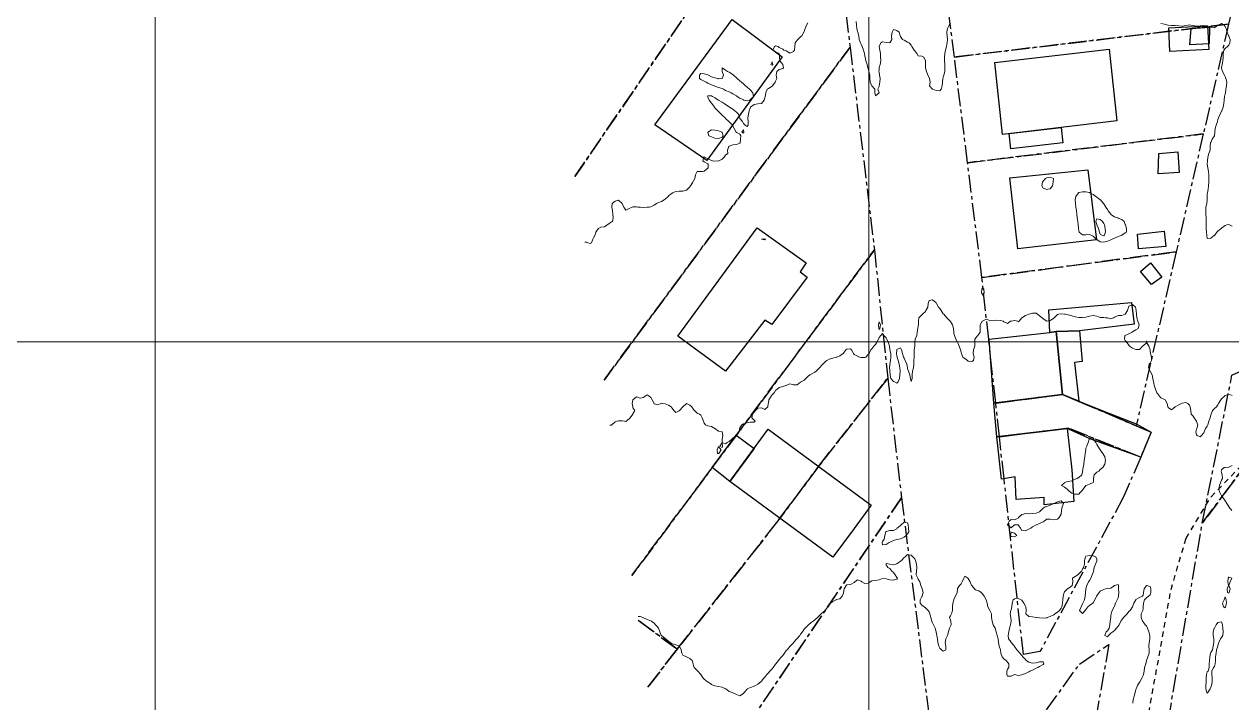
# Model space of a CAD drawing. Header units: centimetres. Extents: x 0 to 642158, y -847 to 649707.
# Drawn here: x 615748.4 to 615917.7, y 620936.8 to 621031.9 of the extents above; entities that cross this region are included whole.
import ezdxf

# ---------------------------------------------------------------- set-up
doc = ezdxf.new("R2010")
doc.units = ezdxf.units.CM
doc.header["$MEASUREMENT"] = 0
doc.linetypes.add('CENTERX2', pattern=[4, 2.5, -0.5, 0.5, -0.5])
doc.linetypes.add('JIS_02_0.7', pattern=[1.35, 0.75, -0.6])
for name, color, linetype, lineweight in [('MEV_grille', 254, 'Continuous', 9), ('WAL_parcellaire agricole', 7, 'JIS_02_0.7', 25), ('WAL_topographie 0.5', 253, 'Continuous', 20)]:
    doc.layers.add(name, color=color, linetype=linetype, lineweight=lineweight)
doc.layers.add('SPW_batiments', color=7, linetype='Continuous')
doc.layers.add('SPW_parcellaire cadastral', color=7, linetype='CENTERX2', lineweight=25, true_color=0xff0542)

# ---------------------------------------------------------------- blocks, each defined once
blk = doc.blocks.new('*U114')
at = {"layer": 'MEV_grille', "transparency": 33554687}
blk.add_lwpolyline([(-1338.46, 0), (1338.46, 0)], dxfattribs=at)
blk = doc.blocks.new('*U115')
at = {"layer": 'MEV_grille', "color": 0, "linetype": 'ByBlock', "lineweight": -2, "transparency": 16777216}
blk.add_blockref('*U114', (0, -1400), dxfattribs=at)
blk = doc.blocks.new('*U112')
at = {"layer": 'MEV_grille', "transparency": 33554687}
blk.add_lwpolyline([(0, 1825.48), (0, -1825.48)], dxfattribs=at)
blk = doc.blocks.new('*U113')
at = {"layer": 'MEV_grille', "color": 0, "linetype": 'ByBlock', "lineweight": -2, "transparency": 16777216}
for p in [(400, 0), (500, 0)]:
    blk.add_blockref('*U112', p, dxfattribs=at)

msp = doc.modelspace()

# ---------------------------------------------------------------- linework, layer by layer
at = {"layer": 'SPW_batiments'}
for points in [[(615854.66, 621027.28), (615844.12, 621012.79), (615836.82, 621017.79), (615847.64, 621032.55), (615854.66, 621027.28)], [(615908.84, 621031.35), (615914.3, 621031.64), (615914.48, 621028.33), (615909.01, 621028.05), (615908.84, 621031.35)], [(615914.52, 621029.14), (615911.82, 621028.97), (615912.01, 621031.27), (615914.56, 621031.48), (615914.52, 621029.14)], [(615901.55, 621018.34), (615885.55, 621016.43), (615884.47, 621026.53), (615900.48, 621028.38), (615901.55, 621018.34)], [(615893.76, 621017.41), (615894.01, 621015.24), (615886.72, 621014.4), (615886.47, 621016.54), (615893.76, 621017.41)], [(615910.31, 621011.09), (615907.38, 621010.92), (615907.47, 621013.77), (615910.12, 621013.97), (615910.31, 621011.09)], [(615898.7, 621001.66), (615887.68, 621000.41), (615886.56, 621010.34), (615897.5, 621011.48), (615898.7, 621001.66)], [(615858.02, 620998.44), (615857.19, 620997.16), (615858.16, 620996.45), (615853.24, 620989.79), (615852.24, 620990.41), (615846.73, 620983.27), (615840.04, 620988.17), (615851.17, 621003.33), (615858.02, 620998.44)], [(615908.45, 621000.72), (615904.61, 621000.4), (615904.47, 621002.45), (615908.21, 621002.9), (615908.45, 621000.72)], [(615907.87, 620996.45), (615906.45, 620995.39), (615904.89, 620997.25), (615906.28, 620998.42), (615907.87, 620996.45)], [(615903.98, 620989.83), (615896.32, 620988.93), (615893.07, 620988.8), (615892.16, 620988.67), (615892.05, 620991.85), (615903.62, 620992.9), (615903.98, 620989.83)], [(615893.98, 620980), (615884.32, 620978.77), (615883.68, 620987.77), (615892.16, 620988.67), (615893.07, 620988.8), (615893.98, 620980)], [(615896.73, 620984.6), (615895.65, 620984.5), (615896.26, 620979.07), (615893.98, 620980), (615893.07, 620988.8), (615896.32, 620988.93), (615896.73, 620984.6)], [(615896.26, 620979.07), (615899.6, 620977.7), (615904.3, 620975.87), (615906.38, 620974.71), (615904.92, 620971.24), (615902.62, 620972.06), (615897.93, 620973.76), (615894.62, 620975.24), (615884.75, 620974.05), (615884.32, 620978.77), (615893.98, 620980), (615896.26, 620979.07)], [(615859.85, 620969.87), (615867.14, 620964.5), (615864.75, 620961.24), (615861.78, 620957.19), (615847.32, 620967.8), (615852.73, 620975.13), (615859.85, 620969.87)], [(615895.28, 620969.43), (615895.55, 620965.03), (615891.38, 620964.54), (615891.39, 620965.58), (615887.47, 620965.3), (615887.32, 620968.44), (615885.42, 620968.15), (615884.75, 620974.05), (615894.62, 620975.24), (615895.28, 620969.43)], [(615847.32, 620967.8), (615844.85, 620969.77), (615848.23, 620974.29), (615850.73, 620972.42), (615847.32, 620967.8)]]:
    msp.add_lwpolyline(points, dxfattribs=at)
at = {"layer": 'SPW_parcellaire cadastral'}
for points in [[(615819.42, 621054), (615820.38, 621055.5), (615819.42, 621063.22), (615818.64, 621069.51), (615818.53, 621070.4), (615818.26, 621072.57), (615858.48, 621077.85), (615860.4, 621060.99), (615856.32, 621055.31), (615825.62, 621010.55)], [(615825.62, 621010.55), (615856.32, 621055.31), (615860.4, 621060.99), (615864.18, 621028.66), (615829.7, 620981.99)], [(615921.31, 621049.62), (615917.23, 621031.88), (615878.8, 621027.27), (615876.65, 621044.5), (615921.31, 621049.62)], [(615878.8, 621027.27), (615917.23, 621031.88), (615913.69, 621016.5), (615880.65, 621012.46), (615878.8, 621027.27)], [(615829.7, 620981.99), (615864.18, 621028.66), (615867.6, 621000.28), (615833.61, 620954.65)], [(615909.89, 620999.99), (615882.66, 620996.39), (615880.65, 621012.46), (615913.69, 621016.5), (615909.89, 620999.99)], [(615833.61, 620954.65), (615867.6, 621000.28), (615869.46, 620982.3)], [(615909.89, 620999.99), (615904.28, 620975.61), (615896.26, 620979.02), (615893.98, 620980), (615884.6, 620978.8), (615883.61, 620987.76), (615882.66, 620996.39), (615909.89, 620999.99)], [(615945.24, 620995.09), (615950.51, 620990.73), (615942.02, 620982.57), (615928.21, 620969.87), (615925.69, 620967.55), (615920.49, 620971.3), (615913.55, 620961.98), (615917.71, 620982.71), (615938.13, 620991.89), (615941.58, 620993.5), (615945.24, 620995.09)], [(615869.46, 620982.3), (615859.78, 620969.93), (615854.41, 620962.71), (615839.95, 620944.32), (615834.51, 620948.36)], [(615835.85, 620938.99), (615839.95, 620944.32), (615854.41, 620962.71), (615859.78, 620969.93), (615869.46, 620982.3), (615871.39, 620965.54)], [(615885.11, 620974.09), (615884.6, 620978.8), (615893.98, 620980), (615896.26, 620979.02), (615904.28, 620975.61), (615906.38, 620974.71), (615904.92, 620971.24), (615894.78, 620975.27), (615885.11, 620974.09)], [(615885.11, 620974.09), (615894.78, 620975.27), (615904.92, 620971.24), (615902.51, 620965.64), (615890.8, 620943.99), (615888.47, 620943.57), (615885.76, 620968.2), (615885.11, 620974.09)], [(615925.69, 620967.55), (615996.67, 620912.45), (616065.74, 620861.43), (616032.86, 620812.26), (616030.67, 620807.43), (616017.72, 620766.66), (616016.84, 620767.08), (615939.41, 620827.66), (615899.48, 620858.74), (615897.92, 620871.29), (615913.55, 620961.98), (615920.49, 620971.3), (615925.69, 620967.55)], [(615871.39, 620965.54), (615845.32, 620927.01), (615844.94, 620927.34), (615842.51, 620929.65), (615836.44, 620934.85)], [(615871.39, 620965.54), (615875.97, 620929.28), (615870.18, 620917.5), (615869.88, 620917.69), (615867.37, 620913.51), (615856.88, 620919.79), (615845.32, 620927.01), (615871.39, 620965.54)], [(615834.51, 620948.36), (615839.95, 620944.32), (615835.85, 620938.99)], [(615900.46, 620944.97), (615893.08, 620903.11), (615889.38, 620932.57), (615896.33, 620942.23), (615900.46, 620944.97)]]:
    msp.add_lwpolyline(points, dxfattribs=at)
at = {"layer": 'WAL_parcellaire agricole'}
msp.add_lwpolyline([(615920.07, 620971.16), (615999.99, 620909), (616004.18, 620913.78), (616006.98, 620916.38), (616038.08, 620889.88), (616065.08, 620865.48), (616062.38, 620861.78), (616030.19, 620813.08), (616023.49, 620795.68), (616016.27, 620769.34), (616001.64, 620780.53), (615946.29, 620822.87), (615899.89, 620859.76), (615897.98, 620877.87), (615899.05, 620896.26), (615905.58, 620932.76), (615909.17, 620952.66), (615911.27, 620959.86), (615914.77, 620965.66), (615920.07, 620971.16)], dxfattribs=at)
at = {"layer": 'WAL_topographie 0.5'}
for points in [[(615827, 621001.35), (615827.25, 621001.35), (615827.42, 621001.25), (615827.75, 621001.13), (615827.93, 621001.25), (615828.13, 621001.75), (615828.25, 621001.94), (615828.42, 621002.25), (615828.57, 621002.75), (615828.75, 621003.02), (615828.95, 621003.25), (615829.25, 621003.44), (615829.75, 621003.49), (615830.15, 621003.75), (615830.25, 621003.82), (615830.75, 621004.19), (615830.89, 621004.25), (615830.98, 621004.75), (615830.92, 621005.25), (615830.9, 621005.75), (615830.81, 621006.25), (615830.86, 621006.75), (615831.25, 621007.08), (615831.75, 621007.22), (615832.25, 621006.77), (615832.26, 621006.75), (615832.46, 621006.25), (615832.75, 621005.8), (615833.25, 621006.06), (615833.66, 621006.25), (615833.75, 621006.29), (615834.25, 621006.27), (615834.45, 621006.25), (615834.75, 621006.23), (615835.25, 621006.21), (615835.75, 621006.22), (615836.05, 621006.25), (615836.25, 621006.29), (615836.75, 621006.54), (615837.08, 621006.75), (615837.25, 621006.84), (615837.75, 621007.02), (615838.14, 621007.25), (615838.25, 621007.38), (615838.67, 621007.75), (615838.75, 621007.81), (615839.25, 621008.21), (615839.32, 621008.25), (615839.75, 621008.42), (615840.25, 621008.46), (615840.75, 621008.49), (615841.25, 621008.6), (615841.42, 621008.75), (615841.75, 621009.08), (615841.84, 621009.25), (615842.14, 621009.75), (615842.25, 621009.93), (615842.42, 621010.25), (615842.54, 621010.75), (615842.75, 621011.22), (615843.25, 621011.22), (615843.5, 621011.25), (615843.75, 621011.27), (615844.25, 621011.69), (615844.32, 621011.75), (615844.31, 621012.25), (615844.25, 621012.29), (615843.75, 621012.58), (615843.56, 621012.75), (615843.69, 621013.25), (615843.75, 621013.29), (615843.79, 621013.25), (615844.25, 621013.02), (615844.75, 621012.77), (615844.92, 621012.75), (615845.25, 621012.69), (615845.75, 621012.72), (615845.8, 621012.75), (615846.25, 621012.95), (615846.56, 621013.25), (615846.75, 621013.52), (615847.07, 621013.75), (615846.99, 621014.25), (615847.18, 621014.75), (615847.25, 621014.81), (615847.75, 621014.96), (615848.25, 621015), (615848.75, 621015.19), (615848.79, 621015.25), (615848.82, 621015.75), (615848.86, 621016.25), (615848.75, 621016.46), (615848.25, 621016.69), (615848.22, 621016.75), (615847.96, 621017.25), (615847.75, 621017.61), (615847.69, 621017.75), (615847.25, 621018.18), (615847.19, 621018.25), (615846.75, 621018.66), (615846.66, 621018.75), (615846.25, 621019.14), (615846.13, 621019.25), (615845.75, 621019.64), (615845.63, 621019.75), (615845.25, 621020.18), (615845.19, 621020.25), (615844.79, 621020.75), (615844.75, 621020.81), (615844.42, 621021.25), (615844.25, 621021.64), (615844.2, 621021.75), (615844.25, 621021.84), (615844.75, 621021.85), (615844.89, 621021.75), (615845.25, 621021.55), (615845.75, 621021.25), (615845.75, 621021.25), (615846.25, 621020.96), (615846.54, 621020.75), (615846.75, 621020.62), (615847.25, 621020.28), (615847.29, 621020.25), (615847.75, 621019.95), (615848.02, 621019.75), (615848.25, 621019.56), (615848.57, 621019.25), (615848.72, 621018.75), (615848.75, 621018.67), (615849.09, 621018.25), (615849.25, 621017.97), (615849.47, 621017.75), (615849.75, 621017.54), (615849.91, 621017.75), (615849.92, 621018.25), (615849.85, 621018.75), (615849.95, 621019.25), (615850.03, 621019.75), (615850.23, 621020.25), (615850.25, 621020.27), (615850.75, 621020.62), (615851.25, 621020.71), (615851.75, 621020.75), (615851.75, 621020.75), (615852.13, 621021.25), (615852.25, 621021.54), (615852.31, 621021.75), (615852.4, 621022.25), (615852.56, 621022.75), (615852.75, 621022.88), (615853.25, 621023.18), (615853.32, 621023.25), (615853.71, 621023.75), (615853.75, 621023.89), (615853.9, 621024.25), (615853.81, 621024.75), (615853.92, 621025.25), (615854.25, 621025.54), (615854.75, 621025.68), (615854.87, 621025.75), (615854.75, 621026.25), (615854.75, 621026.25), (615854.35, 621026.75), (615854.31, 621027.25), (615854.25, 621027.75), (615854.25, 621027.75), (615853.75, 621027.99), (615853.38, 621028.25), (615853.6, 621028.75), (615853.75, 621028.82), (615854.11, 621028.75), (615854.25, 621028.62), (615854.75, 621028.37), (615854.92, 621028.25), (615855.25, 621028.12), (615855.75, 621027.81), (615856.25, 621028.05), (615856.38, 621028.25), (615856.43, 621028.75), (615856.48, 621029.25), (615856.75, 621029.65), (615856.86, 621029.75), (615857.25, 621030.12), (615857.41, 621030.25), (615857.72, 621030.75), (615857.75, 621030.85), (615857.88, 621031.25), (615858.09, 621031.75), (615858.25, 621032.08)], [(615865.02, 621032.25), (615865.09, 621031.75), (615865.15, 621031.25), (615865.25, 621030.86), (615865.29, 621030.75), (615865.41, 621030.25), (615865.48, 621029.75), (615865.67, 621029.25), (615865.75, 621029.07), (615865.89, 621028.75), (615866.05, 621028.25), (615866.19, 621027.75), (615866.25, 621027.39), (615866.28, 621027.25), (615866.39, 621026.75), (615866.57, 621026.25), (615866.69, 621025.75), (615866.75, 621025.47), (615866.83, 621025.25), (615866.94, 621024.75), (615866.94, 621024.25), (615867, 621023.75), (615867.24, 621023.25), (615867.25, 621023.23), (615867.64, 621022.75), (615867.66, 621022.25), (615867.75, 621021.86), (615868.25, 621022.25), (615868.07, 621022.75), (615868.25, 621023.15), (615868.26, 621023.25), (615868.38, 621023.75), (615868.41, 621024.25), (615868.31, 621024.75), (615868.25, 621025.15), (615868.24, 621025.25), (615868.25, 621025.5), (615868.26, 621025.75), (615868.39, 621026.25), (615868.49, 621026.75), (615868.46, 621027.25), (615868.43, 621027.75), (615868.34, 621028.25), (615868.25, 621028.75), (615868.25, 621028.75), (615868.25, 621028.75), (615868.52, 621029.25), (615868.75, 621029.41), (615869.25, 621029.32), (615869.75, 621029.25), (615870.04, 621029.75), (615869.97, 621030.25), (615870.07, 621030.75), (615870.25, 621031.12), (615870.75, 621031), (615871.07, 621030.75), (615871.2, 621030.25), (615871.25, 621030.17), (615871.54, 621029.75), (615871.75, 621029.63), (615872.25, 621029.37), (615872.47, 621029.25), (615872.75, 621028.93), (615872.86, 621028.75), (615873.17, 621028.25), (615873.25, 621028.13), (615873.55, 621027.75), (615873.75, 621027.43), (615874.25, 621027.41), (615874.54, 621027.25), (615874.75, 621026.75), (615874.75, 621026.75), (615874.76, 621026.25), (615874.78, 621025.75), (615874.89, 621025.25), (615875.09, 621024.75), (615875.25, 621024.39), (615875.31, 621024.25), (615875.42, 621023.75), (615875.31, 621023.25), (615875.75, 621022.78), (615875.8, 621022.75), (615876.25, 621022.59), (615876.75, 621022.55), (615876.93, 621022.75), (615877.08, 621023.25), (615877.14, 621023.75), (615877.19, 621024.25), (615877.25, 621024.47), (615877.32, 621024.75), (615877.46, 621025.25), (615877.48, 621025.75), (615877.45, 621026.25), (615877.43, 621026.75), (615877.44, 621027.25), (615877.47, 621027.75), (615877.56, 621028.25), (615877.68, 621028.75), (615877.75, 621029.02), (615877.78, 621029.25), (615877.83, 621029.75), (615877.79, 621030.25), (615877.75, 621030.68), (615877.74, 621030.75), (615877.75, 621030.81), (615877.82, 621031.25), (615878.08, 621031.75), (615878.25, 621032.02)], [(615907.75, 621031.97), (615908.25, 621031.88), (615908.7, 621031.75), (615908.75, 621031.74), (615909.25, 621031.69), (615909.75, 621031.68), (615910.25, 621031.66), (615910.75, 621031.62), (615911.25, 621031.68), (615911.58, 621031.75), (615911.75, 621031.77), (615911.96, 621031.75), (615912.25, 621031.71), (615912.75, 621031.62), (615913.25, 621031.63), (615913.75, 621031.68), (615914.25, 621031.63), (615914.75, 621031.46), (615915.25, 621031.35), (615915.75, 621031.74), (615915.77, 621031.75), (615916.25, 621031.97), (615916.62, 621031.75), (615916.75, 621031.57), (615916.89, 621031.25), (615917.04, 621030.75), (615917.23, 621030.25), (615917.25, 621030.22), (615917.46, 621029.75), (615917.42, 621029.25), (615917.25, 621028.95), (615917.08, 621028.75), (615916.75, 621028.47), (615916.58, 621028.25), (615916.46, 621027.75), (615916.46, 621027.25), (615916.42, 621026.75), (615916.35, 621026.25), (615916.25, 621025.8), (615916.24, 621025.75), (615916.25, 621025.71), (615916.36, 621025.25), (615916.65, 621024.75), (615916.75, 621024.54), (615916.87, 621024.25), (615916.97, 621023.75), (615916.92, 621023.25), (615916.83, 621022.75), (615916.78, 621022.25), (615916.75, 621022.12), (615916.68, 621021.75), (615916.6, 621021.25), (615916.56, 621020.75), (615916.46, 621020.25), (615916.29, 621019.75), (615916.25, 621019.67), (615916.05, 621019.25), (615915.83, 621018.75), (615915.75, 621018.52), (615915.66, 621018.25), (615915.48, 621017.75), (615915.33, 621017.25), (615915.3, 621016.75), (615915.25, 621016.25), (615915.25, 621016.25), (615914.95, 621015.75), (615914.75, 621015.32), (615914.72, 621015.25), (615914.66, 621014.75), (615914.63, 621014.25), (615914.47, 621013.75), (615914.33, 621013.25), (615914.28, 621012.75), (615914.25, 621012.25), (615914.34, 621011.75), (615914.42, 621011.25), (615914.45, 621010.75), (615914.47, 621010.25), (615914.46, 621009.75), (615914.42, 621009.25), (615914.37, 621008.75), (615914.27, 621008.25), (615914.25, 621008.05), (615914.22, 621007.75), (615914.23, 621007.25), (615914.18, 621006.75), (615914.06, 621006.25), (615914.03, 621005.75), (615914.06, 621005.25), (615914.07, 621004.75), (615914.07, 621004.25), (615914.08, 621003.75), (615914.1, 621003.25), (615914.12, 621002.75), (615914.19, 621002.25), (615914.25, 621001.85), (615914.75, 621001.92), (615915.22, 621002.25), (615915.25, 621002.28), (615915.6, 621002.75), (615915.75, 621002.9), (615916.19, 621003.25), (615916.25, 621003.29), (615916.75, 621003.68), (615917, 621003.75), (615917.25, 621003.81), (615917.36, 621003.75), (615917.75, 621003.57)], [(615850.1, 621021.25), (615849.75, 621021.13), (615849.3, 621021.25), (615849.25, 621021.26), (615848.75, 621021.53), (615848.36, 621021.75), (615848.25, 621021.82), (615847.75, 621022.12), (615847.53, 621022.25), (615847.25, 621022.41), (615846.75, 621022.6), (615846.43, 621022.75), (615846.25, 621022.85), (615845.75, 621023), (615845.25, 621023.19), (615845.12, 621023.25), (615844.75, 621023.4), (615844.25, 621023.62), (615844, 621023.75), (615843.75, 621023.87), (615843.25, 621024.12), (615843.1, 621024.25), (615843.07, 621024.75), (615843.25, 621024.95), (615843.75, 621024.94), (615844.25, 621024.78), (615844.34, 621024.75), (615844.75, 621024.52), (615845.25, 621024.38), (615845.69, 621024.25), (615845.75, 621024.22), (615846.25, 621024.25), (615846.25, 621024.25), (615846.43, 621024.75), (615846.25, 621025.25), (615846.25, 621025.25), (615846.25, 621025.75), (615846.25, 621025.75), (615846.25, 621025.75), (615846.75, 621025.45), (615847.02, 621025.25), (615847.25, 621025.14), (615847.75, 621024.85), (615847.86, 621024.75), (615848.25, 621024.38), (615848.37, 621024.25), (615848.75, 621023.93), (615848.95, 621023.75), (615849.25, 621023.5), (615849.52, 621023.25), (615849.75, 621023.05), (615850.1, 621022.75), (615850.25, 621022.61), (615850.55, 621022.25), (615850.63, 621021.75), (615850.25, 621021.31), (615850.1, 621021.25)], [(615853.37, 621026.25), (615853.25, 621026.12), (615853.1, 621026.25), (615853.25, 621026.62), (615853.37, 621026.25)], [(615846.39, 621016.25), (615846.25, 621016.07), (615845.75, 621015.85), (615845.25, 621015.93), (615844.75, 621016.08), (615844.39, 621016.25), (615844.25, 621016.75), (615844.25, 621016.75), (615844.25, 621016.75), (615844.75, 621017.07), (615845.25, 621017.04), (615845.75, 621016.92), (615846.21, 621016.75), (615846.25, 621016.69), (615846.39, 621016.25)], [(615849.25, 621016.62), (615849.32, 621016.75), (615849.25, 621017.08), (615849, 621016.75), (615849.25, 621016.62)], [(615891.92, 621008.75), (615891.75, 621008.71), (615891.65, 621008.75), (615891.25, 621008.9), (615891.08, 621009.25), (615891.16, 621009.75), (615891.25, 621009.88), (615891.59, 621010.25), (615891.75, 621010.33), (615892.25, 621010.44), (615892.69, 621010.25), (615892.67, 621009.75), (615892.54, 621009.25), (615892.25, 621008.82), (615891.92, 621008.75)], [(615900.75, 621001.68), (615900.92, 621001.75), (615901.25, 621001.92), (615901.75, 621002.13), (615902.17, 621002.25), (615902.25, 621002.32), (615902.75, 621002.65), (615902.91, 621002.75), (615902.94, 621003.25), (615902.79, 621003.75), (615902.75, 621003.83), (615902.61, 621004.25), (615902.25, 621004.5), (615901.75, 621004.72), (615901.7, 621004.75), (615901.25, 621004.89), (615900.75, 621005.22), (615900.72, 621005.25), (615900.34, 621005.75), (615900.25, 621005.92), (615900.02, 621006.25), (615899.75, 621006.71), (615899.71, 621006.75), (615899.27, 621007.25), (615899.25, 621007.27), (615898.75, 621007.66), (615898.61, 621007.75), (615898.25, 621008.01), (615897.8, 621008.25), (615897.75, 621008.28), (615897.25, 621008.39), (615896.75, 621008.39), (615896.25, 621008.28), (615896.2, 621008.25), (615895.81, 621007.75), (615895.75, 621007.25), (615895.78, 621006.75), (615895.84, 621006.25), (615895.9, 621005.75), (615895.97, 621005.25), (615896.03, 621004.75), (615896.09, 621004.25), (615896.15, 621003.75), (615896.21, 621003.25), (615896.25, 621002.98), (615896.29, 621002.75), (615896.75, 621002.37), (615897.25, 621002.38), (615897.75, 621002.39), (615898.06, 621002.25), (615898.25, 621002.18), (615898.67, 621001.75), (615898.75, 621001.69), (615899.25, 621001.38), (615899.75, 621001.32), (615900.25, 621001.46), (615900.75, 621001.68)], [(615899.75, 621002.21), (615899.82, 621002.25), (615899.99, 621002.75), (615899.93, 621003.25), (615899.83, 621003.75), (615899.75, 621003.96), (615899.54, 621004.25), (615899.25, 621004.5), (615898.75, 621004.61), (615898.61, 621004.25), (615898.75, 621003.83), (615898.78, 621003.75), (615899, 621003.25), (615899.16, 621002.75), (615899.25, 621002.45), (615899.55, 621002.25), (615899.75, 621002.21)], [(615852.34, 621001.75), (615852.25, 621001.68), (615851.75, 621001.75), (615851.75, 621001.75), (615851.75, 621001.75), (615852.25, 621001.82), (615852.34, 621001.75)], [(615882.98, 620994.25), (615882.75, 620993.93), (615882.59, 620994.25), (615882.66, 620994.75), (615882.75, 620994.88), (615882.91, 620994.75), (615882.98, 620994.25)], [(615830.5, 620975.7), (615830.75, 620975.7), (615830.78, 620975.75), (615831.25, 620976.19), (615831.5, 620976.25), (615831.75, 620976.31), (615832.25, 620976.31), (615832.58, 620976.25), (615832.75, 620976.22), (615832.79, 620976.25), (615833.25, 620976.6), (615833.36, 620976.75), (615833.72, 620977.25), (615833.75, 620977.31), (615834.04, 620977.75), (615833.75, 620978.14), (615833.72, 620978.25), (615833.64, 620978.75), (615833.75, 620979.25), (615833.75, 620979.25), (615834.25, 620979.65), (615834.75, 620979.5), (615835.25, 620979.58), (615835.46, 620979.75), (615835.75, 620979.93), (615836.04, 620979.75), (615836.25, 620979.58), (615836.45, 620979.25), (615836.72, 620978.75), (615836.75, 620978.71), (615837.25, 620978.56), (615837.67, 620978.75), (615837.75, 620978.78), (615837.92, 620978.75), (615838.25, 620978.7), (615838.75, 620978.49), (615839.11, 620978.25), (615839.25, 620978.1), (615839.48, 620977.75), (615839.75, 620977.48), (615840.25, 620977.73), (615840.28, 620977.75), (615840.75, 620978.25), (615840.75, 620978.25), (615841.25, 620978.75), (615841.25, 620978.75), (615841.25, 620978.75), (615841.75, 620978.52), (615842.03, 620978.25), (615842.25, 620977.89), (615842.38, 620977.75), (615842.75, 620977.36), (615843.08, 620977.25), (615843.25, 620977.08), (615843.47, 620976.75), (615843.65, 620976.25), (615843.75, 620976), (615843.94, 620975.75), (615844.25, 620975.61), (615844.75, 620975.51), (615845.25, 620975.25), (615845.25, 620975.25), (615845.75, 620974.88), (615846.25, 620974.75), (615846.25, 620974.75), (615846.36, 620974.25), (615846.27, 620973.75), (615846.25, 620973.25), (615846.75, 620973.07), (615846.95, 620973.25), (615847.25, 620973.41), (615847.61, 620973.75), (615847.75, 620973.88), (615848.21, 620974.25), (615848.25, 620974.3), (615848.64, 620974.75), (615848.7, 620975.25), (615848.75, 620975.35), (615849.04, 620975.75), (615849.25, 620975.89), (615849.75, 620976.01), (615850.25, 620976.12), (615850.75, 620976.1), (615850.89, 620976.25), (615850.75, 620976.38), (615850.4, 620976.75), (615850.52, 620977.25), (615850.75, 620977.51), (615850.95, 620977.75), (615851.25, 620978.06), (615851.75, 620978.13), (615852.25, 620977.91), (615852.65, 620978.25), (615852.73, 620978.75), (615852.75, 620978.83), (615852.82, 620979.25), (615853.14, 620979.75), (615853.25, 620979.93), (615853.53, 620980.25), (615853.75, 620980.54), (615853.96, 620980.75), (615854.25, 620981), (615854.75, 620981.13), (615855.19, 620981.25), (615855.25, 620981.27), (615855.75, 620981.49), (615856.25, 620981.35), (615856.75, 620981.33), (615857.25, 620981.71), (615857.31, 620981.75), (615857.75, 620982.01), (615857.98, 620982.25), (615858.25, 620982.54), (615858.54, 620982.75), (615858.75, 620982.86), (615859.25, 620983.13), (615859.44, 620983.25), (615859.75, 620983.57), (615859.88, 620983.75), (615860.25, 620984.13), (615860.38, 620984.25), (615860.75, 620984.61), (615860.95, 620984.75), (615861.25, 620984.97), (615861.75, 620985.11), (615862.25, 620985.22), (615862.32, 620985.25), (615862.75, 620985.41), (615863.21, 620985.75), (615863.25, 620985.8), (615863.61, 620986.25), (615863.75, 620986.35), (615864.25, 620986.4), (615864.4, 620986.25), (615864.67, 620985.75), (615864.75, 620985.6), (615865.25, 620985.35), (615865.5, 620985.25), (615865.75, 620985.18), (615866.25, 620985.16), (615866.39, 620985.25), (615866.75, 620985.66), (615866.84, 620985.75), (615867.1, 620986.25), (615867.25, 620986.4), (615867.51, 620986.75), (615867.75, 620987), (615867.87, 620987.25), (615868.15, 620987.75), (615868.25, 620988), (615868.5, 620988.25), (615868.75, 620988.54), (615868.9, 620988.25), (615869.25, 620987.95), (615869.35, 620987.75), (615869.57, 620987.25), (615869.7, 620986.75), (615869.75, 620986.25), (615869.75, 620986.25), (615869.88, 620985.75), (615869.92, 620985.25), (615869.87, 620984.75), (615869.75, 620984.25), (615869.75, 620984.25), (615869.72, 620983.75), (615869.75, 620983.39), (615869.76, 620983.25), (615869.8, 620982.75), (615869.9, 620982.25), (615870.25, 620981.81), (615870.39, 620981.75), (615870.75, 620981.6), (615870.92, 620981.75), (615871.12, 620982.25), (615871.17, 620982.75), (615871.2, 620983.25), (615871.15, 620983.75), (615871.05, 620984.25), (615870.93, 620984.75), (615870.77, 620985.25), (615870.75, 620985.35), (615870.67, 620985.75), (615870.73, 620986.25), (615870.75, 620986.31), (615871.25, 620986.54), (615871.41, 620986.25), (615871.55, 620985.75), (615871.66, 620985.25), (615871.75, 620985.09), (615871.92, 620984.75), (615872.12, 620984.25), (615872.22, 620983.75), (615872.25, 620983.61), (615872.36, 620983.25), (615872.55, 620982.75), (615872.64, 620982.25), (615872.75, 620981.81), (615872.89, 620982.25), (615872.87, 620982.75), (615872.94, 620983.25), (615873.06, 620983.75), (615873.1, 620984.25), (615873.14, 620984.75), (615873.19, 620985.25), (615873.15, 620985.75), (615873.16, 620986.25), (615873.24, 620986.75), (615873.24, 620987.25), (615873.25, 620987.35), (615873.31, 620987.75), (615873.56, 620988.25), (615873.61, 620988.75), (615873.66, 620989.25), (615873.75, 620989.62), (615873.79, 620989.75), (615873.78, 620990.25), (615873.82, 620990.75), (615874.25, 620991.18), (615874.35, 620991.25), (615874.75, 620991.62), (615874.82, 620991.75), (615875.09, 620992.25), (615875.12, 620992.75), (615875.25, 620993.17), (615875.75, 620993.25), (615875.75, 620993.25), (615875.75, 620993.25), (615876.25, 620992.85), (615876.29, 620992.75), (615876.57, 620992.25), (615876.75, 620992.03), (615876.93, 620991.75), (615877.25, 620991.32), (615877.31, 620991.25), (615877.73, 620990.75), (615877.75, 620990.73), (615878.23, 620990.25), (615878.25, 620990.22), (615878.52, 620989.75), (615878.69, 620989.25), (615878.72, 620988.75), (615878.75, 620988.55), (615878.8, 620988.25), (615879.03, 620987.75), (615879.25, 620987.34), (615879.28, 620987.25), (615879.46, 620986.75), (615879.66, 620986.25), (615879.75, 620985.92), (615879.8, 620985.75), (615879.99, 620985.25), (615880.25, 620985.02), (615880.65, 620984.75), (615880.75, 620984.68), (615881.25, 620984.64), (615881.5, 620984.75), (615881.59, 620985.25), (615881.44, 620985.75), (615881.49, 620986.25), (615881.65, 620986.75), (615881.67, 620987.25), (615881.66, 620987.75), (615881.75, 620987.91), (615882.07, 620988.25), (615882.25, 620988.46), (615882.42, 620988.75), (615882.44, 620989.25), (615882.44, 620989.75), (615882.72, 620990.25), (615882.75, 620990.29), (615883.25, 620990.54), (615883.75, 620990.37), (615884.25, 620990.33), (615884.75, 620990.41), (615885.25, 620990.36), (615885.65, 620990.25), (615885.75, 620990.17), (615886.25, 620989.96), (615886.66, 620990.25), (615886.75, 620990.28), (615887.25, 620990.37), (615887.69, 620990.25), (615887.75, 620990.19), (615887.88, 620990.25), (615888.25, 620990.75), (615888.25, 620990.75), (615888.75, 620991.06), (615889.25, 620991.25), (615889.25, 620991.25), (615889.75, 620991.39), (615890.25, 620991.37), (615890.45, 620991.25), (615890.75, 620991.04), (615891.11, 620990.75), (615891.25, 620990.58), (615891.75, 620990.28), (615892.25, 620990.35), (615892.75, 620990.71), (615892.79, 620990.75), (615893.25, 620991.19), (615893.41, 620991.25), (615893.75, 620991.32), (615894.25, 620991.27), (615894.38, 620991.25), (615894.75, 620991.16), (615895.25, 620991.02), (615895.75, 620990.86), (615896.25, 620990.77), (615896.75, 620990.77), (615897.25, 620990.85), (615897.75, 620990.98), (615898.25, 620991.06), (615898.75, 620990.98), (615899.25, 620990.8), (615899.75, 620990.77), (615900, 620990.75), (615900.25, 620990.72), (615900.75, 620990.59), (615901.11, 620990.75), (615901.25, 620990.81), (615901.75, 620991.08), (615902.25, 620991.08), (615902.72, 620991.25), (615902.75, 620991.26), (615903.07, 620991.75), (615903.19, 620992.25), (615903.25, 620992.35), (615903.75, 620992.59), (615904.21, 620992.25), (615904.25, 620992.04), (615904.3, 620991.75), (615904.33, 620991.25), (615904.39, 620990.75), (615904.53, 620990.25), (615904.7, 620989.75), (615904.55, 620989.25), (615904.25, 620989.06), (615903.75, 620988.77), (615903.71, 620988.75), (615903.25, 620988.51), (615902.75, 620988.27), (615902.71, 620988.25), (615902.64, 620987.75), (615902.75, 620987.55), (615903.02, 620987.25), (615903.25, 620986.89), (615903.33, 620986.75), (615903.75, 620986.51), (615904.25, 620986.3), (615904.75, 620986.32), (615905.18, 620986.75), (615905.25, 620986.83), (615905.73, 620987.25), (615905.75, 620987.5), (615905.76, 620987.25), (615906.05, 620986.75), (615906.23, 620986.25), (615906.25, 620986.05), (615906.27, 620985.75), (615906.42, 620985.25), (615906.44, 620984.75), (615906.25, 620984.41), (615906.09, 620984.25), (615905.99, 620983.75), (615906.25, 620983.25), (615906.25, 620983.25), (615906.52, 620982.75), (615906.64, 620982.25), (615906.73, 620981.75), (615906.75, 620981.61), (615906.81, 620981.25), (615906.97, 620980.75), (615907.17, 620980.25), (615907.25, 620980.12), (615907.57, 620979.75), (615907.75, 620979.55), (615908.25, 620979.31), (615908.33, 620979.25), (615908.62, 620978.75), (615908.72, 620978.25), (615908.75, 620978.18), (615909.25, 620977.83), (615909.75, 620978.25), (615909.75, 620978.25), (615910.25, 620978.54), (615910.65, 620978.75), (615910.75, 620978.8), (615911.25, 620978.88), (615911.54, 620978.75), (615911.75, 620978.52), (615911.87, 620978.25), (615911.93, 620977.75), (615912.01, 620977.25), (615912.25, 620976.95), (615912.42, 620976.75), (615912.74, 620976.25), (615912.75, 620976.22), (615912.92, 620975.75), (615912.8, 620975.25), (615912.75, 620975.12), (615912.66, 620974.75), (615912.75, 620974.36), (615912.82, 620974.25), (615913.25, 620974.05), (615913.43, 620974.25), (615913.75, 620974.65), (615913.8, 620974.75), (615914.01, 620975.25), (615914.25, 620975.56), (615914.32, 620975.75), (615914.47, 620976.25), (615914.65, 620976.75), (615914.75, 620977.13), (615914.79, 620977.25), (615914.96, 620977.75), (615915.25, 620978.04), (615915.56, 620978.25), (615915.75, 620978.54), (615915.81, 620978.75), (615916.13, 620979.25), (615916.25, 620979.41), (615916.66, 620979.75), (615916.75, 620979.88), (615917.25, 620980.03), (615917.75, 620979.85)], [(615868.36, 620989.25), (615868.25, 620989.12), (615868.22, 620989.25), (615868.17, 620989.75), (615868.25, 620990.17), (615868.46, 620989.75), (615868.36, 620989.25)], [(615846.25, 620972.55), (615846.31, 620972.75), (615846.25, 620973.25), (615845.92, 620972.75), (615846.25, 620972.55)], [(615896.45, 620966.25), (615896.25, 620966.04), (615895.75, 620966.05), (615895.25, 620966.17), (615895.12, 620966.25), (615894.75, 620966.6), (615894.6, 620966.75), (615894.25, 620967), (615893.8, 620967.25), (615894.25, 620967.62), (615894.5, 620967.75), (615894.75, 620967.8), (615895.25, 620967.92), (615895.75, 620968.15), (615896, 620968.25), (615896.25, 620968.37), (615896.65, 620968.75), (615896.75, 620969.18), (615896.76, 620969.25), (615896.84, 620969.75), (615896.93, 620970.25), (615897.01, 620970.75), (615897.07, 620971.25), (615897.13, 620971.75), (615897.21, 620972.25), (615897.25, 620972.47), (615897.35, 620972.75), (615897.54, 620973.25), (615897.7, 620973.75), (615897.75, 620973.88), (615898.25, 620973.75), (615898.25, 620973.75), (615898.61, 620973.25), (615898.75, 620973), (615898.89, 620972.75), (615899.25, 620972.25), (615899.25, 620972.25), (615899.61, 620971.75), (615899.75, 620971.5), (615899.87, 620971.25), (615899.99, 620970.75), (615899.89, 620970.25), (615899.75, 620970), (615899.61, 620969.75), (615899.25, 620969.47), (615899.03, 620969.25), (615898.75, 620969.1), (615898.38, 620968.75), (615898.29, 620968.25), (615898.31, 620967.75), (615898.25, 620967.68), (615897.75, 620967.45), (615897.28, 620967.25), (615897.25, 620967.23), (615896.86, 620966.75), (615896.75, 620966.58), (615896.45, 620966.25)], [(615845.75, 620971.72), (615845.78, 620971.75), (615846.11, 620972.25), (615845.75, 620972.69), (615845.54, 620972.25), (615845.62, 620971.75), (615845.75, 620971.72)], [(615917.75, 620970.06), (615917.25, 620969.8), (615916.75, 620969.78), (615916.63, 620969.75), (615916.25, 620969.46), (615916.18, 620969.25), (615916.25, 620969.07), (615916.35, 620968.75), (615916.36, 620968.25), (615916.25, 620968), (615916.13, 620967.75), (615915.94, 620967.25), (615915.89, 620966.75), (615916.02, 620966.25), (615916.25, 620965.79), (615916.27, 620965.75), (615916.64, 620965.25), (615916.75, 620965.08), (615917, 620964.75), (615917.25, 620964.33), (615917.29, 620964.25), (615917.7, 620963.75)], [(615889.51, 620961.25), (615889.25, 620961.12), (615888.75, 620960.92), (615888.25, 620960.95), (615888.06, 620961.25), (615887.75, 620961.73), (615887.25, 620961.72), (615886.75, 620961.32), (615886.25, 620961.73), (615886.24, 620961.75), (615886.25, 620961.78), (615886.48, 620962.25), (615886.75, 620962.47), (615887.25, 620962.44), (615887.75, 620962.66), (615887.81, 620962.75), (615888.25, 620963.18), (615888.5, 620963.25), (615888.75, 620963.32), (615889.25, 620963.3), (615889.75, 620963.32), (615890.25, 620963.38), (615890.75, 620963.56), (615890.94, 620963.75), (615891.25, 620964.06), (615891.55, 620964.25), (615891.75, 620964.33), (615892.25, 620964.51), (615892.75, 620964.75), (615892.75, 620964.75), (615893.25, 620964.96), (615893.75, 620965.12), (615894.09, 620964.75), (615893.92, 620964.25), (615893.83, 620963.75), (615893.75, 620963.25), (615893.75, 620963.25), (615893.47, 620962.75), (615893.25, 620962.55), (615892.75, 620962.45), (615892.25, 620962.53), (615891.75, 620962.53), (615891.4, 620962.25), (615891.25, 620962.16), (615890.75, 620961.94), (615890.32, 620961.75), (615890.25, 620961.73), (615889.75, 620961.45), (615889.51, 620961.25)], [(615869.68, 620959.25), (615869.25, 620958.98), (615868.75, 620958.93), (615868.67, 620959.25), (615868.75, 620959.41), (615868.95, 620959.75), (615869.05, 620960.25), (615869.2, 620960.75), (615869.25, 620960.82), (615869.75, 620960.96), (615870.25, 620960.95), (615870.75, 620961.2), (615870.8, 620961.25), (615871.25, 620961.66), (615871.36, 620961.75), (615871.75, 620962.12), (615872.25, 620962.02), (615872.35, 620961.75), (615872.39, 620961.25), (615872.41, 620960.75), (615872.25, 620960.46), (615872.07, 620960.25), (615871.75, 620959.99), (615871.25, 620959.78), (615871, 620959.75), (615870.75, 620959.68), (615870.25, 620959.54), (615869.75, 620959.3), (615869.68, 620959.25)], [(615887.57, 620960.25), (615887.25, 620960.06), (615886.75, 620960.12), (615886.65, 620960.25), (615886.75, 620960.7), (615887.25, 620960.58), (615887.57, 620960.25)], [(615834.5, 620948.92), (615834.75, 620948.92), (615835.14, 620948.75), (615835.25, 620948.7), (615835.75, 620948.49), (615836.25, 620948.29), (615836.36, 620948.25), (615836.75, 620947.96), (615836.93, 620947.75), (615837.25, 620947.38), (615837.36, 620947.25), (615837.52, 620946.75), (615837.73, 620946.25), (615837.75, 620946.23), (615838.25, 620945.81), (615838.34, 620945.75), (615838.75, 620945.45), (615838.98, 620945.25), (615839.25, 620945.05), (615839.75, 620944.93), (615840.25, 620944.78), (615840.28, 620944.75), (615840.5, 620944.25), (615840.59, 620943.75), (615840.75, 620943.48), (615841.25, 620943.25), (615841.25, 620943.25), (615841.75, 620943.01), (615842.06, 620942.75), (615842.2, 620942.25), (615842.25, 620942), (615842.32, 620941.75), (615842.75, 620941.32), (615842.84, 620941.25), (615843.25, 620940.75), (615843.25, 620940.75), (615843.6, 620940.25), (615843.75, 620940.11), (615844.22, 620939.75), (615844.25, 620939.73), (615844.75, 620939.37), (615845.07, 620939.25), (615845.25, 620939.17), (615845.75, 620939.1), (615846.25, 620938.99), (615846.75, 620938.76), (615846.77, 620938.75), (615847.25, 620938.38), (615847.65, 620938.25), (615847.75, 620938.21), (615848.25, 620937.97), (615848.75, 620937.8), (615849.25, 620938.12), (615849.35, 620938.25), (615849.75, 620938.73), (615849.78, 620938.75), (615850.25, 620938.94), (615850.75, 620939.13), (615850.94, 620939.25), (615851.25, 620939.4), (615851.67, 620939.75), (615851.75, 620939.82), (615852.12, 620940.25), (615852.25, 620940.4), (615852.51, 620940.75), (615852.75, 620941.02), (615852.93, 620941.25), (615853.25, 620941.58), (615853.39, 620941.75), (615853.75, 620942.22), (615853.77, 620942.25), (615854.15, 620942.75), (615854.25, 620942.87), (615854.59, 620943.25), (615854.75, 620943.43), (615854.98, 620943.75), (615855.25, 620944.12), (615855.35, 620944.25), (615855.75, 620944.69), (615855.81, 620944.75), (615856.25, 620945.22), (615856.28, 620945.25), (615856.71, 620945.75), (615856.75, 620945.8), (615857.14, 620946.25), (615857.25, 620946.41), (615857.52, 620946.75), (615857.75, 620947.1), (615857.88, 620947.25), (615858.25, 620947.65), (615858.36, 620947.75), (615858.75, 620948.06), (615859, 620948.25), (615859.25, 620948.45), (615859.61, 620948.75), (615859.75, 620948.88), (615860.14, 620949.25), (615860.25, 620949.36), (615860.69, 620949.75), (615860.75, 620949.82), (615861.08, 620950.25), (615861.25, 620950.57), (615861.42, 620950.75), (615861.75, 620951.02), (615862.23, 620951.25), (615862.25, 620951.26), (615862.75, 620951.39), (615863.09, 620951.75), (615863.25, 620952.16), (615863.28, 620952.25), (615863.36, 620952.75), (615863.64, 620953.25), (615863.75, 620953.34), (615864.25, 620953.38), (615864.75, 620953.66), (615864.84, 620953.75), (615865.25, 620954.02), (615865.75, 620953.85), (615865.85, 620953.75), (615866.25, 620953.5), (615866.75, 620953.57), (615867.02, 620953.75), (615867.25, 620953.88), (615867.75, 620953.96), (615868.25, 620954.02), (615868.75, 620954.2), (615869.25, 620954.16), (615869.75, 620954.05), (615870.25, 620954.01), (615870.75, 620954.14), (615870.84, 620954.25), (615870.75, 620954.37), (615870.52, 620954.75), (615870.25, 620955.05), (615870.06, 620955.25), (615869.75, 620955.63), (615869.5, 620955.75), (615869.25, 620956.14), (615869.18, 620956.25), (615869.25, 620956.3), (615869.75, 620956.25), (615869.75, 620956.25), (615870.25, 620956.14), (615870.62, 620956.25), (615870.75, 620956.27), (615871.25, 620956.63), (615871.38, 620956.75), (615871.75, 620957.14), (615871.92, 620957.25), (615872.25, 620957.6), (615872.75, 620957.5), (615872.98, 620957.25), (615873.25, 620956.98), (615873.37, 620956.75), (615873.5, 620956.25), (615873.53, 620955.75), (615873.5, 620955.25), (615873.46, 620954.75), (615873.67, 620954.25), (615873.75, 620954.14), (615873.96, 620953.75), (615874.11, 620953.25), (615874.25, 620952.9), (615874.31, 620952.75), (615874.45, 620952.25), (615874.28, 620951.75), (615874.25, 620951.71), (615873.99, 620951.25), (615874.03, 620950.75), (615874.25, 620950.5), (615874.56, 620950.25), (615874.75, 620950.09), (615875.15, 620949.75), (615875.25, 620949.54), (615875.36, 620949.25), (615875.5, 620948.75), (615875.66, 620948.25), (615875.75, 620948), (615875.88, 620947.75), (615876.12, 620947.25), (615876.24, 620946.75), (615876.25, 620946.7), (615876.34, 620946.25), (615876.45, 620945.75), (615876.5, 620945.25), (615876.62, 620944.75), (615876.75, 620944.47), (615876.99, 620944.25), (615877.25, 620944.02), (615877.63, 620944.25), (615877.59, 620944.75), (615877.53, 620945.25), (615877.62, 620945.75), (615877.75, 620946.03), (615877.85, 620946.25), (615877.97, 620946.75), (615878.11, 620947.25), (615878.25, 620947.54), (615878.34, 620947.75), (615878.29, 620948.25), (615878.25, 620948.38), (615878.14, 620948.75), (615878.25, 620948.98), (615878.38, 620949.25), (615878.53, 620949.75), (615878.52, 620950.25), (615878.58, 620950.75), (615878.73, 620951.25), (615878.75, 620951.34), (615878.97, 620951.75), (615879.19, 620952.25), (615879.22, 620952.75), (615879.25, 620952.81), (615879.52, 620953.25), (615879.75, 620953.48), (615879.88, 620953.75), (615880.11, 620954.25), (615880.25, 620954.55), (615880.7, 620954.25), (615880.75, 620954.21), (615881.02, 620953.75), (615881.22, 620953.25), (615881.25, 620953.22), (615881.61, 620952.75), (615881.75, 620952.64), (615882.25, 620952.5), (615882.56, 620952.25), (615882.75, 620952.07), (615882.97, 620951.75), (615883.24, 620951.25), (615883.25, 620951.22), (615883.38, 620950.75), (615883.51, 620950.25), (615883.75, 620949.75), (615883.75, 620949.75), (615883.99, 620949.25), (615884.03, 620948.75), (615884.08, 620948.25), (615884.24, 620947.75), (615884.25, 620947.73), (615884.52, 620947.25), (615884.68, 620946.75), (615884.75, 620946.42), (615884.79, 620946.25), (615884.92, 620945.75), (615884.99, 620945.25), (615885.1, 620944.75), (615885.25, 620944.25), (615885.25, 620944.25), (615885.32, 620943.75), (615885.48, 620943.25), (615885.75, 620942.95), (615886.05, 620942.75), (615886.25, 620942.52), (615886.43, 620942.25), (615886.44, 620941.75), (615886.25, 620941.5), (615886.16, 620941.25), (615886.17, 620940.75), (615886.25, 620940.55), (615886.75, 620940.52), (615887.25, 620940.75), (615887.25, 620940.75), (615887.25, 620940.75), (615887.75, 620940.61), (615888.25, 620940.71), (615888.35, 620940.75), (615888.75, 620940.93), (615889.25, 620941.14), (615889.39, 620941.25), (615889.75, 620941.39), (615890.25, 620941.64), (615890.48, 620941.75), (615890.75, 620941.88), (615891.25, 620942.17), (615891.34, 620942.25), (615891.25, 620942.54), (615890.75, 620942.55), (615890.25, 620942.41), (615889.75, 620942.38), (615889.25, 620942.49), (615888.88, 620942.75), (615888.75, 620942.85), (615888.4, 620943.25), (615888.25, 620943.41), (615887.97, 620943.75), (615887.75, 620944.04), (615887.58, 620944.25), (615887.25, 620944.7), (615887.21, 620944.75), (615886.77, 620945.25), (615886.75, 620945.28), (615886.39, 620945.75), (615886.33, 620946.25), (615886.43, 620946.75), (615886.54, 620947.25), (615886.68, 620947.75), (615886.75, 620948.25), (615886.72, 620948.75), (615886.64, 620949.25), (615886.73, 620949.75), (615886.75, 620949.81), (615886.86, 620950.25), (615886.9, 620950.75), (615887.04, 620951.25), (615887.25, 620951.39), (615887.75, 620951.42), (615888.15, 620951.25), (615888.25, 620951.2), (615888.54, 620950.75), (615888.75, 620950.34), (615888.8, 620950.25), (615888.87, 620949.75), (615888.84, 620949.25), (615889.25, 620948.91), (615889.75, 620948.84), (615890.25, 620948.76), (615890.38, 620948.75), (615890.75, 620948.72), (615891.25, 620948.68), (615891.75, 620948.72), (615891.81, 620948.75), (615892.25, 620948.88), (615892.75, 620949.15), (615892.89, 620949.25), (615893.25, 620949.49), (615893.52, 620949.75), (615893.75, 620950.05), (615893.85, 620950.25), (615893.97, 620950.75), (615894, 620951.25), (615894.03, 620951.75), (615894.2, 620952.25), (615894.25, 620952.33), (615894.65, 620952.75), (615894.75, 620952.84), (615895.25, 620953.17), (615895.32, 620953.25), (615895.42, 620953.75), (615895.34, 620954.25), (615895.75, 620954.51), (615896.1, 620954.75), (615896.25, 620954.87), (615896.6, 620955.25), (615896.75, 620955.52), (615896.92, 620955.75), (615897.02, 620956.25), (615897.05, 620956.75), (615897.19, 620957.25), (615897.25, 620957.33), (615897.75, 620957.46), (615898.25, 620957.41), (615898.65, 620957.25), (615898.75, 620956.95), (615898.77, 620956.75), (615898.75, 620956.67), (615898.59, 620956.25), (615898.41, 620955.75), (615898.31, 620955.25), (615898.25, 620955.05), (615898.13, 620954.75), (615897.95, 620954.25), (615897.75, 620953.95), (615897.62, 620953.75), (615897.37, 620953.25), (615897.25, 620952.78), (615897.24, 620952.75), (615897.18, 620952.25), (615897.15, 620951.75), (615897.05, 620951.25), (615896.8, 620950.75), (615896.75, 620950.66), (615896.58, 620950.25), (615896.36, 620949.75), (615896.75, 620949.33), (615897.12, 620949.75), (615897.25, 620949.9), (615897.52, 620950.25), (615897.75, 620950.44), (615898.2, 620950.75), (615898.25, 620950.8), (615898.48, 620951.25), (615898.72, 620951.75), (615898.75, 620951.8), (615899.1, 620952.25), (615899.25, 620952.44), (615899.75, 620952.68), (615900, 620952.75), (615900.25, 620952.82), (615900.75, 620952.86), (615901.25, 620953.25), (615901.25, 620953.25), (615901.75, 620953.39), (615901.81, 620953.25), (615901.79, 620952.75), (615901.83, 620952.25), (615901.82, 620951.75), (615901.75, 620951.5), (615901.62, 620951.25), (615901.37, 620950.75), (615901.25, 620950.36), (615901.21, 620950.25), (615900.92, 620949.75), (615900.77, 620949.25), (615900.75, 620949), (615900.74, 620948.75), (615900.65, 620948.25), (615900.59, 620947.75), (615900.48, 620947.25), (615900.25, 620946.9), (615900.1, 620946.75), (615899.9, 620946.25), (615900.25, 620946.05), (615900.41, 620946.25), (615900.75, 620946.56), (615901, 620946.75), (615901.25, 620946.92), (615901.53, 620947.25), (615901.75, 620947.55), (615901.88, 620947.75), (615902.14, 620948.25), (615902.25, 620948.42), (615902.5, 620948.75), (615902.75, 620948.98), (615903.01, 620949.25), (615903.25, 620949.6), (615903.43, 620949.75), (615903.75, 620950.25), (615903.75, 620950.25), (615903.96, 620950.75), (615904.22, 620951.25), (615904.25, 620951.28), (615904.75, 620951.58), (615905.19, 620951.75), (615905.25, 620951.88), (615905.32, 620952.25), (615905.41, 620952.75), (615905.75, 620953.25), (615905.75, 620953.25), (615905.75, 620953.25), (615906.25, 620953.09), (615906.36, 620952.75), (615906.35, 620952.25), (615906.25, 620951.91), (615906.02, 620951.75), (615905.75, 620951.52), (615905.43, 620951.25), (615905.3, 620950.75), (615905.27, 620950.25), (615905.25, 620950), (615905.21, 620949.75), (615904.96, 620949.25), (615904.99, 620948.75), (615905.19, 620948.25), (615905.25, 620948.16), (615905.53, 620947.75), (615905.75, 620947.57), (615905.88, 620947.25), (615906.08, 620946.75), (615906.22, 620946.25), (615906.21, 620945.75), (615906.11, 620945.25), (615906.05, 620944.75), (615906.11, 620944.25), (615906.11, 620943.75), (615905.91, 620943.25), (615905.75, 620942.75), (615905.75, 620942.75), (615905.62, 620942.25), (615905.45, 620941.75), (615905.39, 620941.25), (615905.31, 620940.75), (615905.25, 620940.61), (615905.09, 620940.25), (615904.79, 620939.75), (615904.75, 620939.69), (615904.49, 620939.25), (615904.28, 620938.75), (615904.25, 620938.66), (615904.15, 620938.25), (615904.01, 620937.75), (615903.86, 620937.25), (615903.8, 620936.75)], [(615917.25, 620952.18), (615917.31, 620952.25), (615917.44, 620952.75), (615917.27, 620953.25), (615917.44, 620953.75), (615917.67, 620954.25), (615917.25, 620954.39), (615917.16, 620954.25), (615917.15, 620953.75), (615917.24, 620953.25), (615917.04, 620952.75), (615917.08, 620952.25), (615917.25, 620952.18)], [(615916.75, 620950.11), (615916.8, 620950.25), (615916.95, 620950.75), (615916.89, 620951.25), (615916.75, 620951.64), (615916.61, 620951.25), (615916.4, 620950.75), (615916.5, 620950.25), (615916.75, 620950.11)], [(615914.25, 620938.16), (615914.33, 620938.25), (615914.63, 620938.75), (615914.75, 620939), (615914.82, 620939.25), (615914.91, 620939.75), (615914.92, 620940.25), (615914.87, 620940.75), (615914.89, 620941.25), (615915.14, 620941.75), (615915.25, 620941.91), (615915.37, 620942.25), (615915.39, 620942.75), (615915.42, 620943.25), (615915.47, 620943.75), (615915.52, 620944.25), (615915.71, 620944.75), (615915.75, 620944.82), (615915.87, 620945.25), (615916.12, 620945.75), (615916.25, 620945.95), (615916.43, 620946.25), (615916.48, 620946.75), (615916.42, 620947.25), (615916.37, 620947.75), (615916.25, 620948.16), (615915.75, 620948.07), (615915.51, 620947.75), (615915.25, 620947.28), (615915.23, 620947.25), (615915.09, 620946.75), (615915.06, 620946.25), (615915.17, 620945.75), (615915.17, 620945.25), (615915.08, 620944.75), (615914.97, 620944.25), (615914.75, 620943.87), (615914.71, 620943.75), (615914.61, 620943.25), (615914.54, 620942.75), (615914.51, 620942.25), (615914.51, 620941.75), (615914.37, 620941.25), (615914.25, 620941.14), (615914.14, 620940.75), (615914.1, 620940.25), (615914.11, 620939.75), (615914.06, 620939.25), (615914.04, 620938.75), (615914.19, 620938.25), (615914.25, 620938.16)]]:
    msp.add_lwpolyline(points, dxfattribs=at)

# ---------------------------------------------------------------- block references
at = {"layer": 'MEV_grille', "transparency": 33554687}
for name, p in [('*U113', (615366.81, 620593.64)), ('*U115', (616669.48, 622387.38))]:
    msp.add_blockref(name, p, dxfattribs=at)

doc.saveas('drawing.dxf')
